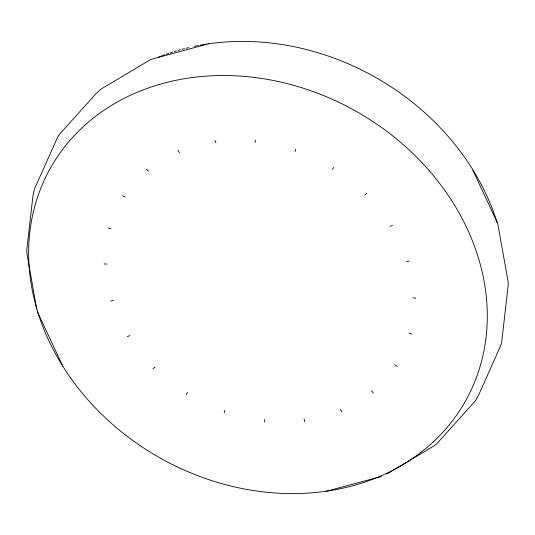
<?xml version="1.0" encoding="UTF-8"?>
<svg xmlns="http://www.w3.org/2000/svg" width="535" height="535" viewBox="0 0 535 535"><rect width="100%" height="100%" fill="white"/><g stroke="black" fill="none" stroke-linecap="round" stroke-linejoin="round"><path stroke-width="0.8" d="M295.099 151.532L295.681 149.278M224.158 412.859L224.867 410.365M186.106 394.629L187.504 392.463M332.469 169.428L333.726 167.508M153.09 368.655L155.076 366.963M364.89 194.934L366.742 193.476M386.685 474.177L434.387 445.635L436.914 443.629L475.408 400.802L478.725 394.87L500.747 345.563L501.656 342.367L508.25 284.673L508.103 281.644L497.717 223.443L472.853 170.264M127.35 336.722L129.804 335.599M390.169 226.298L392.483 225.416M208.744 43.723L150.816 59.438L100.613 89.365L95.892 93.779L59.592 134.198L57.713 137.027L34.253 189.437L32.936 195.957L26.75 250.326L26.897 253.356L36.708 309.083M326.256 491.277L381.482 476.471M110.645 300.991L113.4 300.51M406.573 261.381L409.188 261.147M104.118 263.902L106.987 264.089M412.987 297.808L415.722 298.236M108.204 227.984L110.999 228.82M408.974 333.078L411.636 334.154M122.629 195.683L125.163 197.101M394.803 364.796L397.211 366.455M146.409 169.2L148.516 171.093M371.451 390.804L373.43 392.931M177.928 150.342L179.466 152.575M340.501 409.322L341.912 411.789M37.283 311.557L62.147 364.736M215.03 140.391L215.906 142.805M304.067 419.092L304.803 421.74M255.195 140.03L255.342 142.444M264.624 419.447L264.644 422.108M158.641 57.185A237.975 199.127 29.2 0 1 164.713 54.837M166.258 54.276A237.975 199.127 29.2 0 1 168.585 53.453M170.143 52.918A237.975 199.127 29.2 0 1 172.497 52.142M174.082 51.634A237.975 199.127 29.2 0 1 176.463 50.899M178.061 50.424A237.975 199.127 29.2 0 1 180.469 49.735M182.087 49.287A237.975 199.127 29.2 0 1 184.515 48.638M186.147 48.224A237.975 199.127 29.2 0 1 188.594 47.622M194.352 46.331A237.975 199.127 29.2 0 1 198.492 45.495M200.15 45.187A237.975 199.127 29.2 0 1 206.818 44.071M208.489 43.823A237.975 199.127 29.2 0 1 497.155 222.727M62.929 366.442A237.975 199.127 29.2 0 0 459.953 410.184A237.975 199.127 29.2 0 0 251.015 77.06A237.975 199.127 29.2 0 0 62.929 366.442"/></g></svg>
